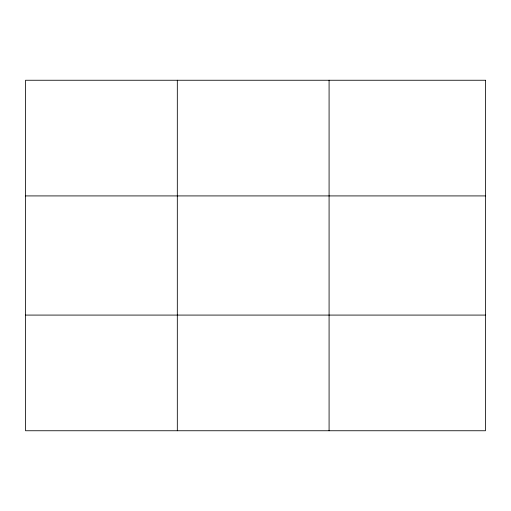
<?xml version="1.0" encoding="UTF-8"?>
<svg xmlns="http://www.w3.org/2000/svg" width="511" height="511" viewBox="0 0 511 511"><rect width="100%" height="100%" fill="white"/><g stroke="black" fill="none" stroke-linecap="round" stroke-linejoin="round"><path stroke-width="0.77" d="M177.317 430.747L177.317 80.253M329.084 430.747L329.084 80.253M25.55 195.917L485.45 195.917M25.55 315.083L485.45 315.083M485.45 80.253L485.45 430.747L25.55 430.747L25.55 80.253L485.45 80.253"/></g></svg>
